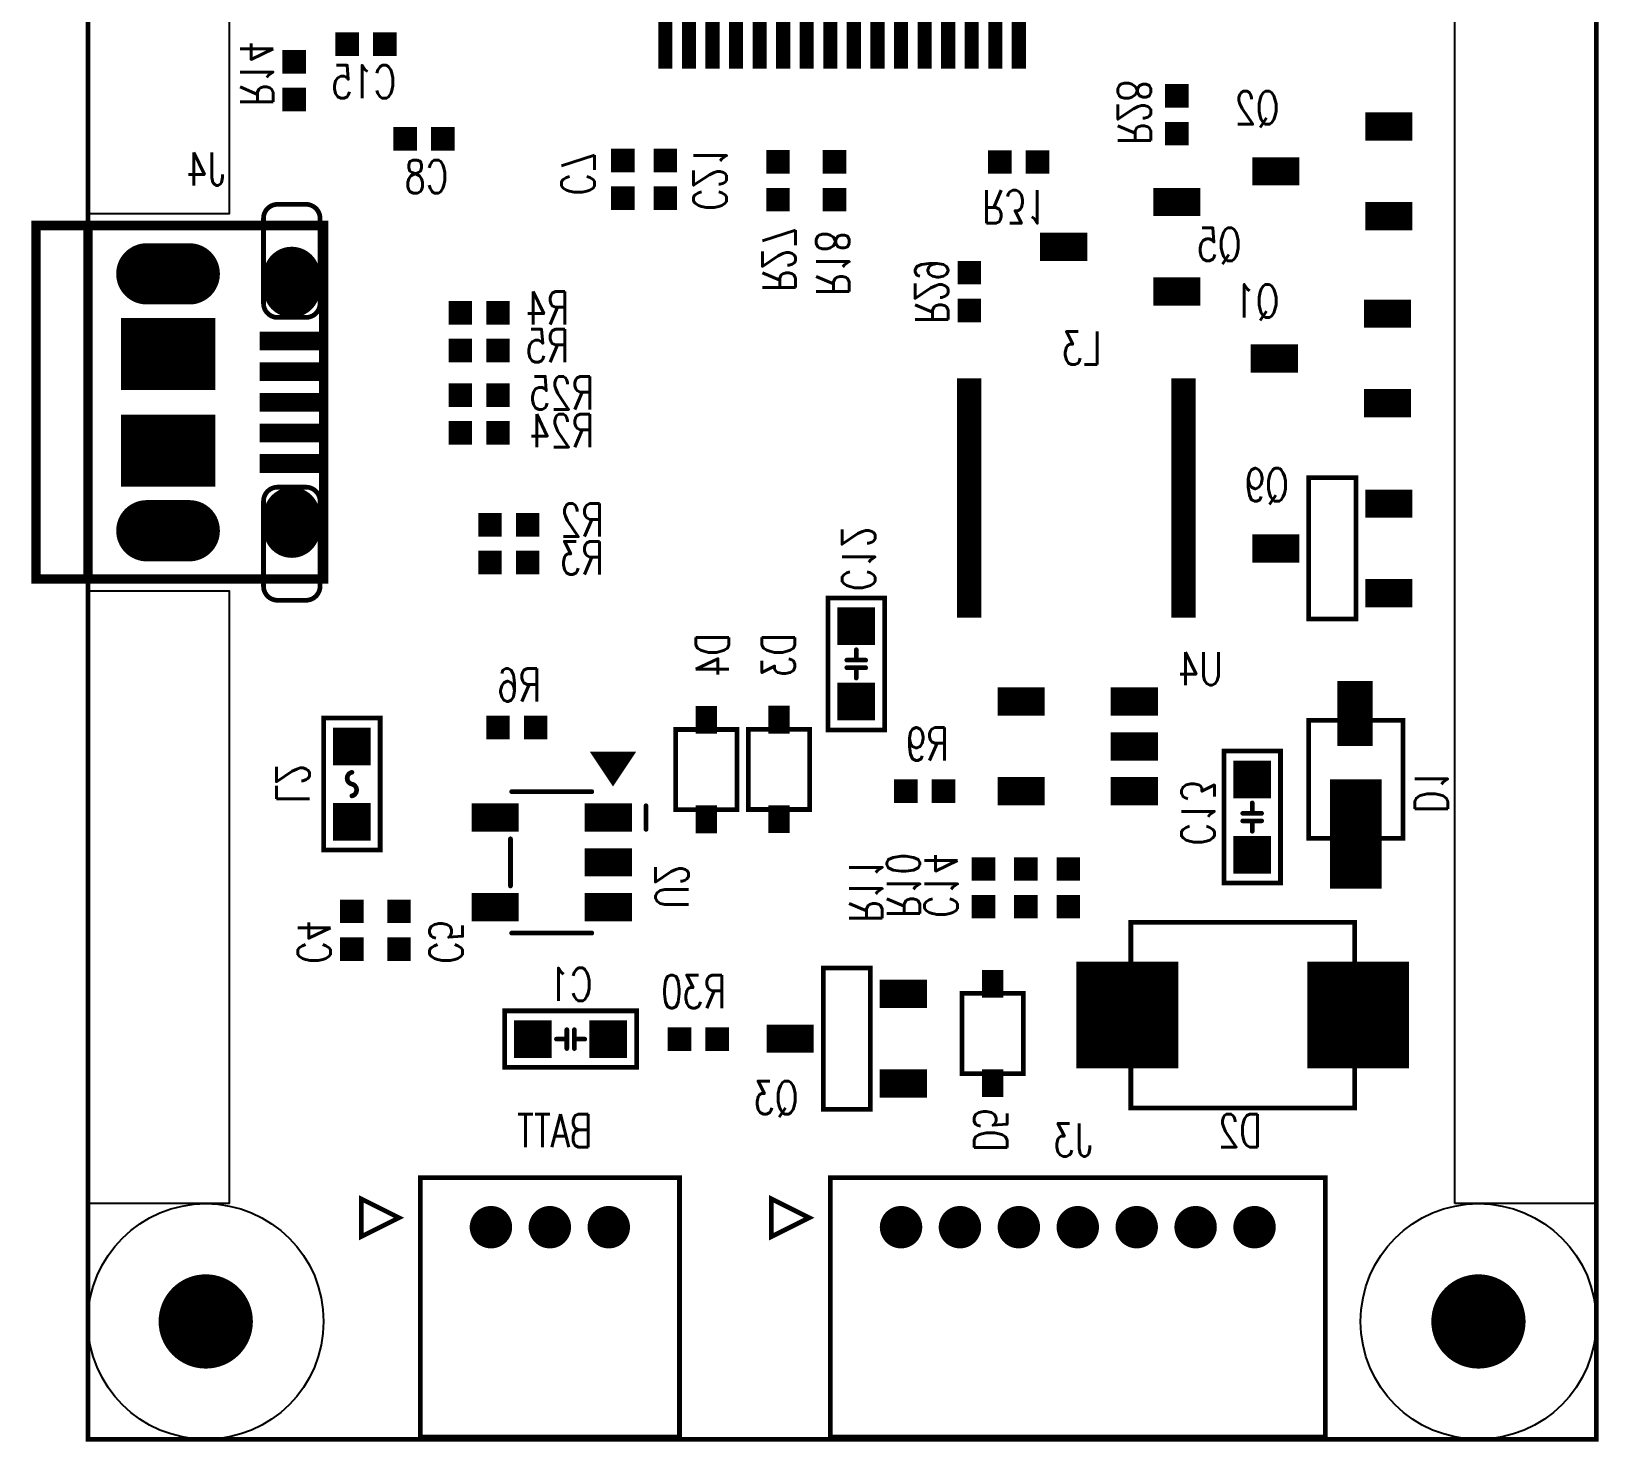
# Model space of a CAD drawing. Extents: x -1.2 to 62.7, y -0.1 to 60.6.
# Drawn here: x -1.2 to 32.05, y -0.05 to 29.87 of the extents above; entities that cross this region are included whole.
import ezdxf
from ezdxf.enums import TextEntityAlignment as Align

# ---------------------------------------------------------------- set-up
doc = ezdxf.new("R2010")
doc.units = 0
for name, pattern in [('KEEPOUT_10000000$0', [2, 1, 1]), ('TRMIDX_5', [2, 1, 1]), ('TRMIDX_6', [2, 1, 1])]:
    doc.linetypes.add(name, pattern=pattern)
for name, color, linetype in [('BOARD_OUTLINE_00', 254, 'CONTINUOUS'), ('DRIL_NPLTE_THRU_02', 2, 'CONTINUOUS'), ('DRIL_PLTE_THRU_02', 2, 'CONTINUOUS'), ('DRIL_SYMBOL', 254, 'CONTINUOUS'), ('KEEPOUT_00', 222, 'CONTINUOUS'), ('PADS_BOT', 34, 'CONTINUOUS'), ('PADS_INNER', 34, 'CONTINUOUS'), ('PART_BOT_2DLINE_00', 2, 'CONTINUOUS'), ('PART_BOT_COPPER_02', 2, 'CONTINUOUS'), ('PART_NAME_02', 254, 'CONTINUOUS')]:
    doc.layers.add(name, color=color, linetype=linetype)
doc.styles.add('W0$1', font='simplex', dxfattribs={"width": 0.75})

# ---------------------------------------------------------------- blocks, each defined once
blk = doc.blocks.new('SMOOTH_0$1')
at = {"const_width": 0.05}
blk.add_lwpolyline([(-0.025, 0, 1), (0.025, 0, 1)], format="xyb", close=True, dxfattribs=at)
blk = doc.blocks.new('BOARD_26')
at = {"layer": 'BOARD_OUTLINE_00', "const_width": 0.1}
blk.add_lwpolyline([(0, 0), (32, 0), (32, 59), (0, 59)], close=True, dxfattribs=at)
at = {"layer": 'BOARD_OUTLINE_00'}
for p in [(0, 59), (32, 59), (0, 0), (32, 0)]:
    blk.add_blockref('SMOOTH_0$1', p, dxfattribs=at)
blk = doc.blocks.new('KEEPOUT_27')
at = {"layer": 'KEEPOUT_00', "linetype": 'KEEPOUT_10000000$0'}
blk.add_lwpolyline([(0, 5), (0, 18), (3, 18), (3, 5)], close=True, dxfattribs=at)
blk = doc.blocks.new('KEEPOUT_28')
at = {"layer": 'KEEPOUT_00', "linetype": 'KEEPOUT_10000000$0'}
blk.add_lwpolyline([(0, 5), (0, 59), (3, 59), (3, 5)], close=True, dxfattribs=at)
blk = doc.blocks.new('KEEPOUT_30')
at = {"layer": 'KEEPOUT_00', "linetype": 'KEEPOUT_10000000$0'}
blk.add_lwpolyline([(0, 5), (0, 32.5), (3, 32.5), (3, 5)], close=True, dxfattribs=at)
blk = doc.blocks.new('DRIL_HOLE_0')
blk.add_lwpolyline([(0, 0, 1), (0, 0, 1)], format="xyb", close=True)
blk = doc.blocks.new('PAD_0')
blk.add_lwpolyline([(0, 0, 1), (0, 0, 1)], format="xyb", close=True)
blk = doc.blocks.new('PAD_1')
at = {"const_width": 0.5}
blk.add_lwpolyline([(-0.25, 0), (0.25, 0)], dxfattribs=at)
blk = doc.blocks.new('STK_BOT_296')
at = {"layer": 'DRIL_NPLTE_THRU_02'}
blk.add_blockref('DRIL_HOLE_0', (0, 0), dxfattribs=at)
at = {"layer": 'PADS_BOT'}
blk.add_blockref('PAD_1', (0, 0), dxfattribs=at)
at = {"layer": 'PADS_INNER'}
blk.add_blockref('PAD_0', (0, 0), dxfattribs=at)
blk = doc.blocks.new('SYM_BOT_4')
for p in [(-0.4, 0), (0.4, 0)]:
    blk.add_blockref('STK_BOT_296', p)
blk = doc.blocks.new('PART_BOT_0')
blk.add_blockref('SYM_BOT_4', (0, 0))
at = {"layer": 'PART_NAME_02', "style": 'W0$1', "width": 0.75}
blk.add_text('C14', height=0.7, dxfattribs=at).set_placement((0.05, -2.7), align=Align.MIDDLE_CENTER)
blk = doc.blocks.new('PART_BOT_1')
blk.add_blockref('SYM_BOT_4', (0, 0))
at = {"layer": 'PART_NAME_02', "style": 'W0$1', "width": 0.75}
blk.add_text('C15', height=0.7, dxfattribs=at).set_placement((0.05, -0.8), align=Align.MIDDLE_CENTER)
blk = doc.blocks.new('PART_BOT_5')
blk.add_blockref('SYM_BOT_4', (0, 0))
at = {"layer": 'PART_NAME_02', "style": 'W0$1', "width": 0.75}
blk.add_text('C21', height=0.7, rotation=-180, dxfattribs=at).set_placement((-0.02, -0.95), align=Align.MIDDLE_CENTER)
blk = doc.blocks.new('PART_BOT_10')
blk.add_blockref('SYM_BOT_4', (0, 0))
at = {"layer": 'PART_NAME_02', "style": 'W0$1', "width": 0.75}
blk.add_text('C4', height=0.7, rotation=-180, dxfattribs=at).set_placement((0.25, 0.8), align=Align.MIDDLE_CENTER)
blk = doc.blocks.new('PART_BOT_11')
blk.add_blockref('SYM_BOT_4', (0, 0))
at = {"layer": 'PART_NAME_02', "style": 'W0$1', "width": 0.75}
blk.add_text('C5', height=0.7, rotation=-180, dxfattribs=at).set_placement((0.25, -1), align=Align.MIDDLE_CENTER)
blk = doc.blocks.new('PART_BODY_BOT_4')
at = {"layer": 'PART_BOT_2DLINE_00', "const_width": 0.1}
blk.add_lwpolyline([(-1.4, 0.6), (1.4, 0.6), (1.4, -0.6), (-1.4, -0.6)], close=True, dxfattribs=at)
for points in [[(-0.3, 0), (-0.08, 0)], [(-0.08, 0.2), (-0.08, -0.2)], [(0.08, 0.2), (0.08, -0.2)], [(0.08, 0), (0.3, 0)]]:
    blk.add_lwpolyline(points, dxfattribs=at)
at = {"layer": 'PART_BOT_2DLINE_00'}
for p in [(-1.4, 0.6), (1.4, 0.6), (-0.3, 0), (-0.08, 0.2), (-0.08, 0), (0.08, 0.2), (0.08, 0), (0.3, 0), (-0.08, -0.2), (0.08, -0.2), (-1.4, -0.6), (1.4, -0.6)]:
    blk.add_blockref('SMOOTH_0$1', p, dxfattribs=at)
blk = doc.blocks.new('PAD_2')
at = {"const_width": 0.8}
blk.add_lwpolyline([(-0.4, 0), (0.4, 0)], dxfattribs=at)
blk = doc.blocks.new('STK_BOT_297')
at = {"layer": 'DRIL_NPLTE_THRU_02'}
blk.add_blockref('DRIL_HOLE_0', (0, 0), dxfattribs=at)
at = {"layer": 'PADS_BOT'}
blk.add_blockref('PAD_2', (0, 0), dxfattribs=at)
at = {"layer": 'PADS_INNER'}
blk.add_blockref('PAD_0', (0, 0), dxfattribs=at)
blk = doc.blocks.new('SYM_BOT_5')
for name, p in [('STK_BOT_297', (-0.8, 0)), ('PART_BODY_BOT_4', (0, 0)), ('STK_BOT_297', (0.8, 0))]:
    blk.add_blockref(name, p)
blk = doc.blocks.new('PART_BOT_13')
blk.add_blockref('SYM_BOT_5', (0, 0))
at = {"layer": 'PART_NAME_02', "style": 'W0$1', "width": 0.75}
blk.add_text('C1', height=0.7, dxfattribs=at).set_placement((-0.46, 0.81))
blk = doc.blocks.new('PART_BOT_14')
blk.add_blockref('SYM_BOT_5', (0, 0))
at = {"layer": 'PART_NAME_02', "style": 'W0$1', "width": 0.75}
blk.add_text('C12', height=0.7, dxfattribs=at).set_placement((1.55, -0.3))
blk = doc.blocks.new('PART_BOT_15')
blk.add_blockref('SYM_BOT_5', (0, 0))
at = {"layer": 'PART_NAME_02', "style": 'W0$1', "width": 0.75}
blk.add_text('C13', height=0.7, dxfattribs=at).set_placement((-0.6, -1.5))
blk = doc.blocks.new('PAD_3')
at = {"const_width": 0.6}
blk.add_lwpolyline([(-0.5, 0), (0.5, 0)], dxfattribs=at)
blk = doc.blocks.new('STK_BOT_359')
at = {"layer": 'DRIL_NPLTE_THRU_02'}
blk.add_blockref('DRIL_HOLE_0', (0, 0), dxfattribs=at)
at = {"layer": 'PADS_BOT', "rotation": 90}
blk.add_blockref('PAD_3', (0, 0), dxfattribs=at)
at = {"layer": 'PADS_INNER'}
blk.add_blockref('PAD_0', (0, 0), dxfattribs=at)
blk = doc.blocks.new('SYM_BOT_24')
for p in [(-0.95, 1.2), (0.95, 1.2), (-0.95, -1.2), (0, -1.2), (0.95, -1.2)]:
    blk.add_blockref('STK_BOT_359', p)
blk = doc.blocks.new('PART_BOT_18')
blk.add_blockref('SYM_BOT_24', (0, 0))
at = {"layer": 'PART_NAME_02', "style": 'W0$1', "width": 0.75}
blk.add_text('U4', height=0.7, rotation=-270, dxfattribs=at).set_placement((-1.65, -2.6), align=Align.MIDDLE_CENTER)
blk = doc.blocks.new('SYM_BOT_12')
for p in [(0, 1.2), (-0.95, -1.2), (0.95, -1.2)]:
    blk.add_blockref('STK_BOT_359', p)
blk = doc.blocks.new('PART_BOT_20')
blk.add_blockref('SYM_BOT_12', (0, 0))
at = {"layer": 'PART_NAME_02', "style": 'W0$1', "width": 0.75}
blk.add_text('Q1', height=0.7, rotation=90, dxfattribs=at).set_placement((-1.22, 1.57), align=Align.MIDDLE_CENTER)
blk = doc.blocks.new('PART_BOT_21')
blk.add_blockref('SYM_BOT_12', (0, 0))
at = {"layer": 'PART_NAME_02', "style": 'W0$1', "width": 0.75}
blk.add_text('Q2', height=0.7, rotation=90, dxfattribs=at).set_placement((-1.35, 1.6), align=Align.MIDDLE_CENTER)
blk = doc.blocks.new('PART_BOT_22')
blk.add_blockref('SYM_BOT_12', (0, 0))
at = {"layer": 'PART_NAME_02', "style": 'W0$1', "width": 0.75}
blk.add_text('Q5', height=0.7, rotation=90, dxfattribs=at).set_placement((-0.05, -2.1), align=Align.MIDDLE_CENTER)
blk = doc.blocks.new('STK_BOT_302')
at = {"layer": 'DRIL_NPLTE_THRU_02'}
blk.add_blockref('DRIL_HOLE_0', (0, 0), dxfattribs=at)
at = {"layer": 'PADS_BOT'}
blk.add_blockref('PAD_1', (0, 0), dxfattribs=at)
at = {"layer": 'PADS_INNER'}
blk.add_blockref('PAD_0', (0, 0), dxfattribs=at)
blk = doc.blocks.new('SYM_BOT_8')
for p in [(-0.4, 0), (0.4, 0)]:
    blk.add_blockref('STK_BOT_302', p)
blk = doc.blocks.new('PART_BOT_24')
blk.add_blockref('SYM_BOT_8', (0, 0))
at = {"layer": 'PART_NAME_02', "style": 'W0$1', "width": 0.75}
blk.add_text('R10', height=0.7, rotation=180, dxfattribs=at).set_placement((-0.05, 2.6), align=Align.MIDDLE_CENTER)
blk = doc.blocks.new('PART_BOT_25')
blk.add_blockref('SYM_BOT_8', (0, 0))
at = {"layer": 'PART_NAME_02', "style": 'W0$1', "width": 0.75}
blk.add_text('R11', height=0.7, dxfattribs=at).set_placement((-0.05, -2.5), align=Align.MIDDLE_CENTER)
blk = doc.blocks.new('PART_BOT_28')
blk.add_blockref('SYM_BOT_8', (0, 0))
at = {"layer": 'PART_NAME_02', "style": 'W0$1', "width": 0.75}
blk.add_text('R14', height=0.7, dxfattribs=at).set_placement((0.15, -0.8), align=Align.MIDDLE_CENTER)
blk = doc.blocks.new('PART_BOT_30')
blk.add_blockref('SYM_BOT_8', (0, 0))
at = {"layer": 'PART_NAME_02', "style": 'W0$1', "width": 0.75}
blk.add_text('R2', height=0.7, rotation=180, dxfattribs=at).set_placement((1.55, -0.1), align=Align.MIDDLE_CENTER)
blk = doc.blocks.new('PART_BOT_31')
blk.add_blockref('SYM_BOT_8', (0, 0))
at = {"layer": 'PART_NAME_02', "style": 'W0$1', "width": 0.75}
blk.add_text('R24', height=0.7, rotation=180, dxfattribs=at).set_placement((1.75, -0.05), align=Align.MIDDLE_CENTER)
blk = doc.blocks.new('PART_BOT_32')
blk.add_blockref('SYM_BOT_8', (0, 0))
at = {"layer": 'PART_NAME_02', "style": 'W0$1', "width": 0.75}
blk.add_text('R25', height=0.7, rotation=180, dxfattribs=at).set_placement((1.75, -0.05), align=Align.MIDDLE_CENTER)
blk = doc.blocks.new('PART_BOT_33')
blk.add_blockref('SYM_BOT_8', (0, 0))
at = {"layer": 'PART_NAME_02', "style": 'W0$1', "width": 0.75}
blk.add_text('R28', height=0.7, dxfattribs=at).set_placement((0.05, -0.9), align=Align.MIDDLE_CENTER)
blk = doc.blocks.new('PART_BOT_34')
blk.add_blockref('SYM_BOT_8', (0, 0))
at = {"layer": 'PART_NAME_02', "style": 'W0$1', "width": 0.75}
blk.add_text('R29', height=0.7, rotation=180, dxfattribs=at).set_placement((0, 0.8), align=Align.MIDDLE_CENTER)
blk = doc.blocks.new('PART_BOT_35')
blk.add_blockref('SYM_BOT_8', (0, 0))
at = {"layer": 'PART_NAME_02', "style": 'W0$1', "width": 0.75}
blk.add_text('R3', height=0.7, rotation=180, dxfattribs=at).set_placement((1.55, -0.1), align=Align.MIDDLE_CENTER)
blk = doc.blocks.new('PART_BOT_36')
blk.add_blockref('SYM_BOT_8', (0, 0))
at = {"layer": 'PART_NAME_02', "style": 'W0$1', "width": 0.75}
blk.add_text('R4', height=0.7, dxfattribs=at).set_placement((-1.45, 0.1), align=Align.MIDDLE_CENTER)
blk = doc.blocks.new('PART_BOT_37')
blk.add_blockref('SYM_BOT_8', (0, 0))
at = {"layer": 'PART_NAME_02', "style": 'W0$1', "width": 0.75}
blk.add_text('R5', height=0.7, rotation=180, dxfattribs=at).set_placement((1.45, -0.1), align=Align.MIDDLE_CENTER)
blk = doc.blocks.new('PART_BOT_38')
blk.add_blockref('SYM_BOT_8', (0, 0))
at = {"layer": 'PART_NAME_02', "style": 'W0$1', "width": 0.75}
blk.add_text('R6', height=0.7, rotation=180, dxfattribs=at).set_placement((0.05, -0.9), align=Align.MIDDLE_CENTER)
blk = doc.blocks.new('PART_BOT_41')
blk.add_blockref('SYM_BOT_8', (0, 0))
at = {"layer": 'PART_NAME_02', "style": 'W0$1', "width": 0.75}
blk.add_text('R9', height=0.7, rotation=180, dxfattribs=at).set_placement((0.05, -1), align=Align.MIDDLE_CENTER)
blk = doc.blocks.new('SMOOTH_0$2')
at = {"const_width": 0.1}
blk.add_lwpolyline([(-0.05, 0, 1), (0.05, 0, 1)], format="xyb", close=True, dxfattribs=at)
blk = doc.blocks.new('PART_BODY_BOT_8')
at = {"layer": 'PART_BOT_2DLINE_00', "const_width": 0.2}
blk.add_lwpolyline([(-4.6, -4.6), (-4.6, 4.6), (4.6, 4.6), (4.6, -4.6)], close=True, dxfattribs=at)
at = {"layer": 'PART_BOT_2DLINE_00'}
for points, const_width in [([(-6.325, 4.4, 1), (-6.075, 4.4, 1)], 0.25), ([(-3.95, 3.7, 1), (-3.45, 3.7, 1)], 0.5)]:
    blk.add_lwpolyline(points, format="xyb", close=True, dxfattribs=dict(at, const_width=const_width))
for p in [(-4.6, 4.6), (4.6, 4.6), (-4.6, -4.6), (4.6, -4.6)]:
    blk.add_blockref('SMOOTH_0$2', p, dxfattribs=at)
blk = doc.blocks.new('PAD_4')
at = {"const_width": 0.3}
blk.add_lwpolyline([(-0.75, 0), (0.75, 0)], dxfattribs=at)
blk = doc.blocks.new('STK_BOT_9')
at = {"layer": 'DRIL_NPLTE_THRU_02'}
blk.add_blockref('DRIL_HOLE_0', (0, 0), dxfattribs=at)
at = {"layer": 'PADS_BOT'}
blk.add_blockref('PAD_4', (0, 0), dxfattribs=at)
at = {"layer": 'PADS_INNER'}
blk.add_blockref('PAD_0', (0, 0), dxfattribs=at)
blk = doc.blocks.new('STK_BOT_10')
at = {"layer": 'DRIL_NPLTE_THRU_02'}
blk.add_blockref('DRIL_HOLE_0', (0, 0), dxfattribs=at)
at = {"layer": 'PADS_BOT', "rotation": 90}
blk.add_blockref('PAD_4', (0, 0), dxfattribs=at)
at = {"layer": 'PADS_INNER'}
blk.add_blockref('PAD_0', (0, 0), dxfattribs=at)
blk = doc.blocks.new('SYM_BOT_9')
for name, p in [('STK_BOT_10', (-3.75, 5.7)), ('STK_BOT_10', (-3.25, 5.7)), ('STK_BOT_10', (-2.75, 5.7)), ('STK_BOT_10', (-2.25, 5.7)), ('STK_BOT_10', (-1.75, 5.7)), ('STK_BOT_10', (-1.25, 5.7)), ('STK_BOT_10', (-0.75, 5.7)), ('STK_BOT_10', (-0.25, 5.7)), ('STK_BOT_10', (0.25, 5.7)), ('STK_BOT_10', (0.75, 5.7)), ('STK_BOT_10', (1.25, 5.7)), ('STK_BOT_10', (1.75, 5.7)), ('STK_BOT_10', (2.25, 5.7)), ('STK_BOT_10', (2.75, 5.7)), ('STK_BOT_10', (3.25, 5.7)), ('STK_BOT_10', (3.75, 5.7)), ('PART_BODY_BOT_8', (0, 0)), ('STK_BOT_9', (-5.7, 3.75)), ('STK_BOT_9', (5.7, 3.75)), ('STK_BOT_9', (-5.7, 3.25)), ('STK_BOT_9', (5.7, 3.25)), ('STK_BOT_9', (-5.7, 2.75)), ('STK_BOT_9', (5.7, 2.75)), ('STK_BOT_9', (-5.7, 2.25)), ('STK_BOT_9', (5.7, 2.25)), ('STK_BOT_9', (-5.7, 1.75)), ('STK_BOT_9', (5.7, 1.75)), ('STK_BOT_9', (-5.7, 1.25)), ('STK_BOT_9', (5.7, 1.25)), ('STK_BOT_9', (-5.7, 0.75)), ('STK_BOT_9', (5.7, 0.75)), ('STK_BOT_9', (-5.7, 0.25)), ('STK_BOT_9', (5.7, 0.25)), ('STK_BOT_9', (-5.7, -0.25)), ('STK_BOT_9', (5.7, -0.25)), ('STK_BOT_9', (-5.7, -0.75)), ('STK_BOT_9', (5.7, -0.75)), ('STK_BOT_9', (-5.7, -1.25)), ('STK_BOT_9', (5.7, -1.25)), ('STK_BOT_9', (-5.7, -1.75)), ('STK_BOT_9', (5.7, -1.75)), ('STK_BOT_9', (-5.7, -2.25)), ('STK_BOT_9', (5.7, -2.25)), ('STK_BOT_9', (-5.7, -2.75)), ('STK_BOT_9', (5.7, -2.75)), ('STK_BOT_9', (-5.7, -3.25)), ('STK_BOT_9', (5.7, -3.25)), ('STK_BOT_9', (-5.7, -3.75)), ('STK_BOT_9', (5.7, -3.75)), ('STK_BOT_10', (-3.75, -5.7)), ('STK_BOT_10', (-3.25, -5.7)), ('STK_BOT_10', (-2.75, -5.7)), ('STK_BOT_10', (-2.25, -5.7)), ('STK_BOT_10', (-1.75, -5.7)), ('STK_BOT_10', (-1.25, -5.7)), ('STK_BOT_10', (-0.75, -5.7)), ('STK_BOT_10', (-0.25, -5.7)), ('STK_BOT_10', (0.25, -5.7)), ('STK_BOT_10', (0.75, -5.7)), ('STK_BOT_10', (1.25, -5.7)), ('STK_BOT_10', (1.75, -5.7)), ('STK_BOT_10', (2.25, -5.7)), ('STK_BOT_10', (2.75, -5.7)), ('STK_BOT_10', (3.25, -5.7)), ('STK_BOT_10', (3.75, -5.7))]:
    blk.add_blockref(name, p)
blk = doc.blocks.new('PART_BOT_42')
blk.add_blockref('SYM_BOT_9', (0, 0))
at = {"layer": 'PART_NAME_02', "style": 'W0$1', "width": 0.75}
blk.add_text('U1', height=0.7, rotation=-270, dxfattribs=at).set_placement((-6.52, 5.9), align=Align.MIDDLE_CENTER)
blk = doc.blocks.new('PART_BODY_BOT_10')
at = {"layer": 'PART_BOT_2DLINE_00', "const_width": 0.1}
blk.add_lwpolyline([(-1.25, -1), (1.25, -1), (1.25, 1), (-1.25, 1)], close=True, dxfattribs=at)
at = {"layer": 'PART_BOT_2DLINE_00'}
for p in [(-1.25, 1), (1.25, 1), (-1.25, -1), (1.25, -1)]:
    blk.add_blockref('SMOOTH_0$1', p, dxfattribs=at)
blk = doc.blocks.new('PAD_5')
at = {"const_width": 0.75}
blk.add_lwpolyline([(-0.69, 0), (0.69, 0)], dxfattribs=at)
blk = doc.blocks.new('STK_BOT_371')
at = {"layer": 'DRIL_PLTE_THRU_02'}
blk.add_blockref('DRIL_HOLE_0', (0, 0), dxfattribs=at)
at = {"layer": 'PADS_BOT'}
blk.add_blockref('PAD_5', (0, 0), dxfattribs=at)
at = {"layer": 'PADS_INNER'}
blk.add_blockref('PAD_0', (0, 0), dxfattribs=at)
blk = doc.blocks.new('PAD_6')
at = {"const_width": 1.1}
blk.add_lwpolyline([(-1.16, 0), (1.16, 0)], dxfattribs=at)
blk = doc.blocks.new('STK_BOT_370')
at = {"layer": 'DRIL_PLTE_THRU_02'}
blk.add_blockref('DRIL_HOLE_0', (0, 0), dxfattribs=at)
at = {"layer": 'PADS_BOT'}
blk.add_blockref('PAD_6', (0, 0), dxfattribs=at)
at = {"layer": 'PADS_INNER'}
blk.add_blockref('PAD_0', (0, 0), dxfattribs=at)
blk = doc.blocks.new('SYM_BOT_11')
for name, p in [('PART_BODY_BOT_10', (0, 0)), ('STK_BOT_371', (-1.4, 0.02)), ('STK_BOT_370', (1.16, 0))]:
    blk.add_blockref(name, p)
blk = doc.blocks.new('PART_BOT_44')
blk.add_blockref('SYM_BOT_11', (0, 0))
at = {"layer": 'PART_NAME_02', "style": 'W0$1', "width": 0.75}
blk.add_text('D1', height=0.7, rotation=180, dxfattribs=at).set_placement((0.25, -1.6), align=Align.MIDDLE_CENTER)
blk = doc.blocks.new('PAD_8')
at = {"const_width": 0.515}
blk.add_lwpolyline([(-2.54, 0), (2.54, 0)], dxfattribs=at)
blk = doc.blocks.new('STK_BOT_450')
at = {"layer": 'DRIL_PLTE_THRU_02'}
blk.add_blockref('DRIL_HOLE_0', (0, 0), dxfattribs=at)
at = {"layer": 'PADS_BOT', "rotation": 90}
blk.add_blockref('PAD_8', (0, 0), dxfattribs=at)
at = {"layer": 'PADS_INNER'}
blk.add_blockref('PAD_0', (0, 0), dxfattribs=at)
blk = doc.blocks.new('SYM_BOT_14')
for p in [(-2.275, 0), (2.275, 0)]:
    blk.add_blockref('STK_BOT_450', p)
blk = doc.blocks.new('PART_BOT_46')
blk.add_blockref('SYM_BOT_14', (0, 0))
at = {"layer": 'PART_NAME_02', "style": 'W0$1', "width": 0.75}
blk.add_text('L3', height=0.7, dxfattribs=at).set_placement((-0.53, 2.83))
blk = doc.blocks.new('PART_BODY_BOT_15')
at = {"layer": 'PART_BOT_2DLINE_00', "const_width": 0.2}
for points in [[(-3.75, 0), (3.75, 0), (3.75, -6.1), (-3.75, -6.1)], [(-3.75, 0), (3.75, 0), (3.75, -5), (-3.75, -5)]]:
    blk.add_lwpolyline(points, close=True, dxfattribs=at)
at = {"layer": 'PART_BOT_COPPER_02', "linetype": 'TRMIDX_5', "const_width": 0.1}
blk.add_lwpolyline([(-4.2, -0.375, -0.414214), (-3.9, -0.075), (-2.1, -0.075, -0.414214), (-1.8, -0.375), (-1.8, -0.975, -0.414214), (-2.1, -1.275), (-3.9, -1.275, -0.414214), (-4.2, -0.975)], format="xyb", close=True, dxfattribs=at)
at = {"layer": 'PART_BOT_COPPER_02', "linetype": 'TRMIDX_6', "const_width": 0.1}
blk.add_lwpolyline([(1.8, -0.375, -0.414214), (2.1, -0.075), (3.9, -0.075, -0.414214), (4.2, -0.375), (4.2, -0.975, -0.414214), (3.9, -1.275), (2.1, -1.275, -0.414214), (1.8, -0.975)], format="xyb", close=True, dxfattribs=at)
at = {"layer": 'PART_BOT_2DLINE_00'}
for p in [(-3.75, 0), (-3.75, 0), (3.75, 0), (3.75, 0), (-3.75, -5), (3.75, -5), (-3.75, -6.1), (3.75, -6.1)]:
    blk.add_blockref('SMOOTH_0$2', p, dxfattribs=at)
at = {"layer": 'PART_BOT_COPPER_02'}
for p in [(-4.2, -0.375), (-3.9, -0.075), (1.8, -0.375), (2.1, -0.075)]:
    blk.add_blockref('SMOOTH_0$1', p, dxfattribs=at)
blk = doc.blocks.new('PAD_9')
at = {"const_width": 0.4}
blk.add_lwpolyline([(-0.675, 0), (0.675, 0)], dxfattribs=at)
blk = doc.blocks.new('STK_BOT_433')
at = {"layer": 'DRIL_PLTE_THRU_02'}
blk.add_blockref('DRIL_HOLE_0', (0, 0), dxfattribs=at)
at = {"layer": 'PADS_BOT', "rotation": 90}
blk.add_blockref('PAD_9', (0, 0), dxfattribs=at)
at = {"layer": 'PADS_INNER'}
blk.add_blockref('PAD_0', (0, 0), dxfattribs=at)
blk = doc.blocks.new('DRIL_SLOT_0002300039000000000')
at = {"const_width": 0.3}
blk.add_lwpolyline([(-0.2, -0.15), (0.2, -0.15, 1), (0.2, 0.15), (-0.2, 0.15, 1)], format="xyb", close=True, dxfattribs=at)
blk = doc.blocks.new('PAD_10')
at = {"const_width": 0.6}
blk.add_lwpolyline([(-0.15, -0.3), (0.15, -0.3, 1), (0.15, 0.3), (-0.15, 0.3, 1)], format="xyb", close=True, dxfattribs=at)
blk = doc.blocks.new('STK_BOT_434')
at = {"layer": 'DRIL_PLTE_THRU_02'}
blk.add_blockref('DRIL_SLOT_0002300039000000000', (0, 0), dxfattribs=at)
at = {"layer": 'PADS_BOT'}
blk.add_blockref('PAD_10', (0, 0), dxfattribs=at)
at = {"layer": 'PADS_INNER'}
blk.add_blockref('PAD_10', (0, 0), dxfattribs=at)
blk = doc.blocks.new('PAD_11')
at = {"const_width": 1.525}
blk.add_lwpolyline([(-1, 0), (1, 0)], dxfattribs=at)
blk = doc.blocks.new('STK_BOT_435')
at = {"layer": 'DRIL_PLTE_THRU_02'}
blk.add_blockref('DRIL_HOLE_0', (0, 0), dxfattribs=at)
at = {"layer": 'PADS_BOT', "rotation": 90}
blk.add_blockref('PAD_11', (0, 0), dxfattribs=at)
at = {"layer": 'PADS_INNER'}
blk.add_blockref('PAD_0', (0, 0), dxfattribs=at)
blk = doc.blocks.new('DRIL_SLOT_0002300051000000900')
at = {"const_width": 0.3}
blk.add_lwpolyline([(0.15, -0.35), (0.15, 0.35, 1), (-0.15, 0.35), (-0.15, -0.35, 1)], format="xyb", close=True, dxfattribs=at)
blk = doc.blocks.new('PAD_12')
at = {"const_width": 0.65}
blk.add_lwpolyline([(-0.45, -0.325), (0.45, -0.325, 1), (0.45, 0.325), (-0.45, 0.325, 1)], format="xyb", close=True, dxfattribs=at)
blk = doc.blocks.new('STK_BOT_436')
at = {"layer": 'DRIL_PLTE_THRU_02'}
blk.add_blockref('DRIL_SLOT_0002300051000000900', (0, 0), dxfattribs=at)
at = {"layer": 'PADS_BOT', "rotation": 90}
blk.add_blockref('PAD_12', (0, 0), dxfattribs=at)
at = {"layer": 'PADS_INNER', "rotation": 90}
blk.add_blockref('PAD_12', (0, 0), dxfattribs=at)
blk = doc.blocks.new('SYM_BOT_16')
for name, p in [('PART_BODY_BOT_15', (0, 0)), ('STK_BOT_433', (-1.3, -0.68)), ('STK_BOT_433', (-0.65, -0.68)), ('STK_BOT_433', (0, -0.68)), ('STK_BOT_433', (0.65, -0.68)), ('STK_BOT_433', (1.3, -0.68)), ('STK_BOT_434', (-2.55, -0.675)), ('STK_BOT_434', (2.55, -0.675)), ('STK_BOT_435', (-1.025, -3.3)), ('STK_BOT_435', (1.025, -3.3)), ('STK_BOT_436', (-2.725, -3.3)), ('STK_BOT_436', (2.725, -3.3))]:
    blk.add_blockref(name, p)
blk = doc.blocks.new('PART_BOT_51')
blk.add_blockref('SYM_BOT_16', (0, 0))
at = {"layer": 'PART_NAME_02', "style": 'W0$1', "width": 0.75}
blk.add_text('J4', height=0.7, rotation=270, dxfattribs=at).set_placement((4.6, -2.1))
blk = doc.blocks.new('PART_BODY_BOT_6')
at = {"layer": 'PART_BOT_2DLINE_00', "const_width": 0.1}
blk.add_lwpolyline([(-1.5, 0.5), (1.5, 0.5), (1.5, -0.5), (-1.5, -0.5)], close=True, dxfattribs=at)
at = {"layer": 'PART_BOT_2DLINE_00'}
for p in [(-1.5, 0.5), (1.5, 0.5), (-1.5, -0.5), (1.5, -0.5)]:
    blk.add_blockref('SMOOTH_0$1', p, dxfattribs=at)
blk = doc.blocks.new('SYM_BOT_7')
for name, p in [('STK_BOT_359', (0, 1.2)), ('PART_BODY_BOT_6', (0, 0)), ('STK_BOT_359', (-0.95, -1.2)), ('STK_BOT_359', (0.95, -1.2))]:
    blk.add_blockref(name, p)
blk = doc.blocks.new('PART_BOT_52')
blk.add_blockref('SYM_BOT_7', (0, 0))
at = {"layer": 'PART_NAME_02', "style": 'W0$1', "width": 0.75}
blk.add_text('Q9', height=0.7, rotation=90, dxfattribs=at).set_placement((-1.35, 1.4), align=Align.MIDDLE_CENTER)
blk = doc.blocks.new('PART_BODY_BOT_16')
at = {"layer": 'PART_BOT_2DLINE_00', "const_width": 0.1}
for points in [[(-1.5, 0.85), (-1.5, -0.85)], [(-0.5, 0.875), (0.5, 0.875)], [(1.5, 0.85), (1.5, -0.85)], [(-2.3, -1), (-2.15, -1)], [(-2.3, -1.1), (-2, -1.1)], [(-2.3, -1.2), (-1.85, -1.2)], [(-2.3, -1.3), (-1.7, -1.3)], [(-2.3, -1.4), (-1.85, -1.4)], [(-2.3, -1.5), (-2, -1.5)], [(-2.3, -1.6), (-2.15, -1.6)], [(-0.7, -2), (-1.2, -2)]]:
    blk.add_lwpolyline(points, dxfattribs=at)
blk.add_lwpolyline([(-2.3, -0.9), (-1.7, -1.3), (-2.3, -1.7)], close=True, dxfattribs=at)
at = {"layer": 'PART_BOT_2DLINE_00'}
for p in [(-1.5, 0.85), (-0.5, 0.875), (0.5, 0.875), (1.5, 0.85), (-2.3, -0.9), (-2.3, -1), (-2.15, -1), (-1.5, -0.85), (1.5, -0.85), (-2.3, -1.1), (-2.3, -1.2), (-2.3, -1.3), (-2, -1.1), (-1.85, -1.2), (-1.7, -1.3), (-1.7, -1.3), (-2.3, -1.4), (-2.3, -1.5), (-2.3, -1.6), (-2.3, -1.7), (-2.15, -1.6), (-2, -1.5), (-1.85, -1.4), (-1.2, -2), (-0.7, -2)]:
    blk.add_blockref('SMOOTH_0$1', p, dxfattribs=at)
blk = doc.blocks.new('SYM_BOT_17')
for name, p in [('STK_BOT_359', (-0.95, 1.2)), ('STK_BOT_359', (0.95, 1.2)), ('PART_BODY_BOT_16', (0, 0)), ('STK_BOT_359', (-0.95, -1.2)), ('STK_BOT_359', (0, -1.2)), ('STK_BOT_359', (0.95, -1.2))]:
    blk.add_blockref(name, p)
blk = doc.blocks.new('PART_BOT_53')
blk.add_blockref('SYM_BOT_17', (0, 0))
at = {"layer": 'PART_NAME_02', "style": 'W0$1', "width": 0.75}
blk.add_text('U2', height=0.7, rotation=-180, dxfattribs=at).set_placement((0.51, -2.55), align=Align.MIDDLE_CENTER)
blk = doc.blocks.new('PART_BOT_54')
blk.add_blockref('SYM_BOT_8', (0, 0))
at = {"layer": 'PART_NAME_02', "style": 'W0$1', "width": 0.75}
blk.add_text('R18', height=0.7, dxfattribs=at).set_placement((-1.75, -0.04), align=Align.MIDDLE_CENTER)
blk = doc.blocks.new('PART_BOT_55')
blk.add_blockref('SYM_BOT_8', (0, 0))
at = {"layer": 'PART_NAME_02', "style": 'W0$1', "width": 0.75}
blk.add_text('R27', height=0.7, dxfattribs=at).set_placement((-1.67, 0.02), align=Align.MIDDLE_CENTER)
blk = doc.blocks.new('PART_BODY_BOT_17')
at = {"layer": 'PART_BOT_2DLINE_00', "const_width": 0.1}
blk.add_lwpolyline([(-1.4, 0.6), (1.4, 0.6), (1.4, -0.6), (-1.4, -0.6)], close=True, dxfattribs=at)
for points in [[(-0.25, 0, -0.799719), (0, 0)], [(0.25, 0, -0.799719), (0, 0)]]:
    blk.add_lwpolyline(points, format="xyb", dxfattribs=at)
at = {"layer": 'PART_BOT_2DLINE_00'}
for p in [(-1.4, 0.6), (1.4, 0.6), (-0.25, 0), (0, 0), (0, 0), (0.25, 0), (-1.4, -0.6), (1.4, -0.6)]:
    blk.add_blockref('SMOOTH_0$1', p, dxfattribs=at)
blk = doc.blocks.new('SYM_BOT_18')
for name, p in [('STK_BOT_297', (-0.8, 0)), ('PART_BODY_BOT_17', (0, 0)), ('STK_BOT_297', (0.8, 0))]:
    blk.add_blockref(name, p)
blk = doc.blocks.new('PART_BOT_56')
blk.add_blockref('SYM_BOT_18', (0, 0))
at = {"layer": 'PART_NAME_02', "style": 'W0$1', "width": 0.75}
blk.add_text('L2', height=0.7, rotation=180, dxfattribs=at).set_placement((0.4, 1.6))
blk = doc.blocks.new('PART_BOT_59')
blk.add_blockref('SYM_BOT_8', (0, 0))
at = {"layer": 'PART_NAME_02', "style": 'W0$1', "width": 0.75}
blk.add_text('R31', height=0.7, rotation=180, dxfattribs=at).set_placement((0.09, -0.95), align=Align.MIDDLE_CENTER)
blk = doc.blocks.new('PART_BODY_BOT_20')
at = {"layer": 'PART_BOT_2DLINE_00', "const_width": 0.1}
for points in [[(-2.75, -1.05), (2.75, -1.05), (2.75, 4.45), (-2.75, 4.45)], [(-3.2, -0.2), (-4, 0.2), (-4, -0.6)]]:
    blk.add_lwpolyline(points, close=True, dxfattribs=at)
at = {"layer": 'PART_BOT_2DLINE_00'}
for p in [(-2.75, 4.45), (2.75, 4.45), (-4, 0.2), (-3.2, -0.2), (-4, -0.6), (-2.75, -1.05), (2.75, -1.05)]:
    blk.add_blockref('SMOOTH_0$1', p, dxfattribs=at)
blk = doc.blocks.new('DRIL_SYMBOL_0$5')
at = {"layer": 'DRIL_SYMBOL', "const_width": 0.0508}
for points in [[(-0.254, 0), (0.254, 0)], [(0, -0.254), (0, 0.254)]]:
    blk.add_lwpolyline(points, dxfattribs=at)
blk = doc.blocks.new('DRIL_HOLE_0$5')
at = {"const_width": 0.25}
blk.add_lwpolyline([(-0.125, 0, 1), (0.125, 0, 1)], format="xyb", close=True, dxfattribs=at)
blk.add_blockref('DRIL_SYMBOL_0$5', (0, 0))
blk = doc.blocks.new('PAD_13')
at = {"const_width": 0.45}
blk.add_lwpolyline([(0, -0.225, 1), (0, 0.225, 1)], format="xyb", close=True, dxfattribs=at)
blk = doc.blocks.new('STK_BOT_366')
at = {"layer": 'DRIL_PLTE_THRU_02'}
blk.add_blockref('DRIL_HOLE_0$5', (0, 0), dxfattribs=at)
at = {"layer": 'PADS_BOT'}
blk.add_blockref('PAD_13', (0, 0), dxfattribs=at)
at = {"layer": 'PADS_INNER'}
blk.add_blockref('PAD_13', (0, 0), dxfattribs=at)
blk = doc.blocks.new('SYM_BOT_21')
for name, p in [('PART_BODY_BOT_20', (0, 0)), ('STK_BOT_366', (-1.25, 0)), ('STK_BOT_366', (0, 0)), ('STK_BOT_366', (1.25, 0))]:
    blk.add_blockref(name, p)
blk = doc.blocks.new('PART_BOT_60')
blk.add_blockref('SYM_BOT_21', (0, 0))
at = {"layer": 'PART_NAME_02', "style": 'W0$1', "width": 0.75}
blk.add_text('BATT', height=0.7, rotation=180, dxfattribs=at).set_placement((0.9, -1.7))
blk = doc.blocks.new('PART_BOT_71')
blk.add_blockref('SYM_BOT_4', (0, 0))
at = {"layer": 'PART_NAME_02', "style": 'W0$1', "width": 0.75}
blk.add_text('C7', height=0.7, dxfattribs=at).set_placement((0.12, -0.95), align=Align.MIDDLE_CENTER)
blk = doc.blocks.new('PART_BOT_72')
blk.add_blockref('SYM_BOT_4', (0, 0))
at = {"layer": 'PART_NAME_02', "style": 'W0$1', "width": 0.75}
blk.add_text('C8', height=0.7, rotation=-180, dxfattribs=at).set_placement((0.05, 0.8), align=Align.MIDDLE_CENTER)
blk = doc.blocks.new('PART_BOT_75')
blk.add_blockref('SYM_BOT_7', (0, 0))
at = {"layer": 'PART_NAME_02', "style": 'W0$1', "width": 0.75}
blk.add_text('Q3', height=0.7, rotation=90, dxfattribs=at).set_placement((1.25, 1.5), align=Align.MIDDLE_CENTER)
blk = doc.blocks.new('PART_BOT_76')
blk.add_blockref('SYM_BOT_8', (0, 0))
at = {"layer": 'PART_NAME_02', "style": 'W0$1', "width": 0.75}
blk.add_text('R30', height=0.7, dxfattribs=at).set_placement((0.1, 1.01), align=Align.MIDDLE_CENTER)
blk = doc.blocks.new('PART_BODY_BOT_22')
at = {"layer": 'PART_BOT_2DLINE_00', "const_width": 0.1}
blk.add_lwpolyline([(-2.375, -1.97), (2.375, -1.97), (2.375, 1.97), (-2.375, 1.97)], close=True, dxfattribs=at)
at = {"layer": 'PART_BOT_2DLINE_00'}
for p in [(-2.375, 1.97), (2.375, 1.97), (-2.375, -1.97), (2.375, -1.97)]:
    blk.add_blockref('SMOOTH_0$1', p, dxfattribs=at)
blk = doc.blocks.new('PAD_15')
blk.add_lwpolyline([(0, 0), (0, 0)])
blk = doc.blocks.new('PAD_16')
at = {"const_width": 2.16}
blk.add_lwpolyline([(-1.13, 0), (1.13, 0)], dxfattribs=at)
blk = doc.blocks.new('STK_BOT_496')
at = {"layer": 'DRIL_PLTE_THRU_02'}
blk.add_blockref('DRIL_HOLE_0', (0, 0), dxfattribs=at)
at = {"layer": 'PADS_BOT', "rotation": 90}
blk.add_blockref('PAD_16', (0, 0), dxfattribs=at)
at = {"layer": 'PADS_INNER'}
blk.add_blockref('PAD_15', (0, 0), dxfattribs=at)
blk = doc.blocks.new('SYM_BOT_23')
for name, p in [('STK_BOT_496', (-2.45, 0)), ('PART_BODY_BOT_22', (0, 0)), ('STK_BOT_496', (2.45, 0))]:
    blk.add_blockref(name, p)
blk = doc.blocks.new('PART_BOT_77')
blk.add_blockref('SYM_BOT_23', (0, 0))
at = {"layer": 'PART_NAME_02', "style": 'W0$1', "width": 0.75}
blk.add_text('D2', height=0.7, dxfattribs=at).set_placement((-0.4, -2.8))
blk = doc.blocks.new('PART_BODY_BOT_24')
at = {"layer": 'PART_BOT_2DLINE_00', "const_width": 0.1}
for points in [[(-2.75, -1.05), (7.75, -1.05), (7.75, 4.45), (-2.75, 4.45)], [(-3.2, -0.2), (-4, 0.2), (-4, -0.6)]]:
    blk.add_lwpolyline(points, close=True, dxfattribs=at)
at = {"layer": 'PART_BOT_2DLINE_00'}
for p in [(-2.75, 4.45), (7.75, 4.45), (-4, 0.2), (-3.2, -0.2), (-4, -0.6), (-2.75, -1.05), (7.75, -1.05)]:
    blk.add_blockref('SMOOTH_0$1', p, dxfattribs=at)
blk = doc.blocks.new('SYM_BOT_25')
for name, p in [('PART_BODY_BOT_24', (0, 0)), ('STK_BOT_366', (-1.25, 0)), ('STK_BOT_366', (0, 0)), ('STK_BOT_366', (1.25, 0)), ('STK_BOT_366', (2.5, 0)), ('STK_BOT_366', (3.75, 0)), ('STK_BOT_366', (5, 0)), ('STK_BOT_366', (6.25, 0))]:
    blk.add_blockref(name, p)
blk = doc.blocks.new('PART_BOT_79')
blk.add_blockref('SYM_BOT_25', (0, 0))
at = {"layer": 'PART_NAME_02', "style": 'W0$1', "width": 0.75}
blk.add_text('J3', height=0.7, rotation=180, dxfattribs=at).set_placement((2.8, -1.5))
blk = doc.blocks.new('PART_BODY_BOT_29')
at = {"layer": 'KEEPOUT_00', "linetype": 'KEEPOUT_10000000$0'}
blk.add_lwpolyline([(-2.5, 0, 1), (2.5, 0, 1)], format="xyb", close=True, dxfattribs=at)
blk = doc.blocks.new('DRIL_SYMBOL_2')
at = {"layer": 'DRIL_SYMBOL', "const_width": 0.0508}
for points in [[(-0.254, 0), (0.254, 0)], [(0, -0.254), (0, 0.254)]]:
    blk.add_lwpolyline(points, dxfattribs=at)
blk = doc.blocks.new('DRIL_HOLE_2')
at = {"const_width": 1}
blk.add_lwpolyline([(-0.5, 0, 1), (0.5, 0, 1)], format="xyb", close=True, dxfattribs=at)
blk.add_blockref('DRIL_SYMBOL_2', (0, 0))
blk = doc.blocks.new('PAD_18')
at = {"const_width": 1}
blk.add_lwpolyline([(0, -0.5, 1), (0, 0.5, 1)], format="xyb", close=True, dxfattribs=at)
blk = doc.blocks.new('STK_BOT_516')
at = {"layer": 'DRIL_NPLTE_THRU_02'}
blk.add_blockref('DRIL_HOLE_2', (0, 0), dxfattribs=at)
at = {"layer": 'PADS_BOT'}
blk.add_blockref('PAD_18', (0, 0), dxfattribs=at)
at = {"layer": 'PADS_INNER'}
blk.add_blockref('PAD_18', (0, 0), dxfattribs=at)
blk = doc.blocks.new('SYM_BOT_27')
for name in ['PART_BODY_BOT_29', 'STK_BOT_516']:
    blk.add_blockref(name, (0, 0))
blk = doc.blocks.new('PART_BOT_81')
blk.add_blockref('SYM_BOT_27', (0, 0))
blk = doc.blocks.new('PART_BOT_82')
blk.add_blockref('SYM_BOT_27', (0, 0))
blk = doc.blocks.new('PART_BODY_BOT_36')
at = {"layer": 'PART_BOT_2DLINE_00', "const_width": 0.1}
blk.add_lwpolyline([(-0.85, -0.65), (0.85, -0.65), (0.85, 0.65), (-0.85, 0.65)], close=True, dxfattribs=at)
at = {"layer": 'PART_BOT_2DLINE_00'}
for p in [(-0.85, 0.65), (0.85, 0.65), (-0.85, -0.65), (0.85, -0.65)]:
    blk.add_blockref('SMOOTH_0$1', p, dxfattribs=at)
blk = doc.blocks.new('PAD_23')
at = {"const_width": 0.45}
blk.add_lwpolyline([(-0.295, 0), (0.295, 0)], dxfattribs=at)
blk = doc.blocks.new('STK_BOT_530')
at = {"layer": 'DRIL_PLTE_THRU_02'}
blk.add_blockref('DRIL_HOLE_0', (0, 0), dxfattribs=at)
at = {"layer": 'PADS_BOT'}
blk.add_blockref('PAD_23', (0, 0), dxfattribs=at)
at = {"layer": 'PADS_INNER'}
blk.add_blockref('PAD_0', (0, 0), dxfattribs=at)
blk = doc.blocks.new('SYM_BOT_29')
for name, p in [('PART_BODY_BOT_36', (0, 0)), ('STK_BOT_530', (-1.055, 0)), ('STK_BOT_530', (1.055, 0))]:
    blk.add_blockref(name, p)
blk = doc.blocks.new('PART_BOT_86')
blk.add_blockref('SYM_BOT_29', (0, 0))
at = {"layer": 'PART_NAME_02', "style": 'W0$1', "width": 0.75}
blk.add_text('D3', height=0.7, dxfattribs=at).set_placement((-2.889, -0.339))
blk = doc.blocks.new('PART_BOT_87')
blk.add_blockref('SYM_BOT_29', (0, 0))
at = {"layer": 'PART_NAME_02', "style": 'W0$1', "width": 0.75}
blk.add_text('D4', height=0.7, dxfattribs=at).set_placement((-2.891, -0.482))
blk = doc.blocks.new('PART_BOT_88')
blk.add_blockref('SYM_BOT_29', (0, 0))
at = {"layer": 'PART_NAME_02', "style": 'W0$1', "width": 0.75}
blk.add_text('D5', height=0.7, dxfattribs=at).set_placement((-2.509, -0.396))

msp = doc.modelspace()

# ---------------------------------------------------------------- block references
for name, p in [('BOARD_26', (0, 0)), ('KEEPOUT_28', (29, 0)), ('KEEPOUT_30', (0, 21)), ('KEEPOUT_27', (0, 0))]:
    msp.add_blockref(name, p)
at = {"xscale": -1}
for name, p, rotation in [('PART_BOT_42', (16, 35.53), -270), ('PART_BOT_28', (4.378, 28.822), -90), ('PART_BOT_33', (23.1, 28.1), -90), ('PART_BOT_21', (26.4, 26.9), -270), ('PART_BOT_72', (7.13, 27.59), -180), ('PART_BOT_71', (11.35, 26.73), -90), ('PART_BOT_5', (12.25, 26.73), -270), ('PART_BOT_55', (14.64, 26.7), -90), ('PART_BOT_54', (15.84, 26.7), -90), ('PART_BOT_51', (5, 22), -90), ('PART_BOT_22', (21.9, 25.3), -270), ('PART_BOT_34', (18.7, 24.35), -270), ('PART_BOT_20', (26.37, 22.93), -270), ('PART_BOT_37', (8.3, 23.1), -180), ('PART_BOT_32', (8.3, 22.15), -180), ('PART_BOT_31', (8.3, 21.35), -180), ('PART_BOT_52', (26.4, 18.9), -270), ('PART_BOT_30', (8.93, 19.4), -180), ('PART_BOT_14', (16.3, 16.45), -90), ('PART_BOT_35', (8.93, 18.6), -180), ('PART_BOT_87', (13.118, 14.209), -270), ('PART_BOT_86', (14.661, 14.211), -270), ('PART_BOT_18', (21, 14.7), -270), ('PART_BOT_38', (9.1, 15.1), -180), ('PART_BOT_44', (26.9, 14), -270), ('PART_BOT_56', (5.6, 13.9), -270), ('PART_BOT_41', (17.75, 13.75), -180), ('PART_BOT_15', (24.7, 13.2), -90), ('PART_BOT_53', (9.84, 12.24), -270), ('PART_BOT_25', (19, 11.7), -90), ('PART_BOT_24', (19.9, 11.7), -270), ('PART_BOT_0', (20.8, 11.7), -90), ('PART_BOT_10', (5.6, 10.8), -270), ('PART_BOT_11', (6.6, 10.8), -270), ('PART_BOT_75', (16.1, 8.5), -270), ('PART_BOT_88', (19.196, 8.609), -90), ('PART_BOT_60', (9.8, 4.5), -180), ('PART_BOT_79', (18.5, 4.5), -180)]:
    msp.add_blockref(name, p, dxfattribs=dict(at, rotation=rotation))
for name, p in [('PART_BOT_1', (5.9, 29.6)), ('PART_BOT_59', (19.747, 27.098)), ('PART_BOT_36', (8.3, 23.9)), ('PART_BOT_46', (20.97, 19.97)), ('PART_BOT_77', (24.5, 9)), ('PART_BOT_13', (10.24, 8.49)), ('PART_BOT_76', (12.95, 8.49)), ('PART_BOT_81', (2.5, 2.5)), ('PART_BOT_82', (29.5, 2.5))]:
    msp.add_blockref(name, p, dxfattribs=at)

doc.saveas('drawing.dxf')
